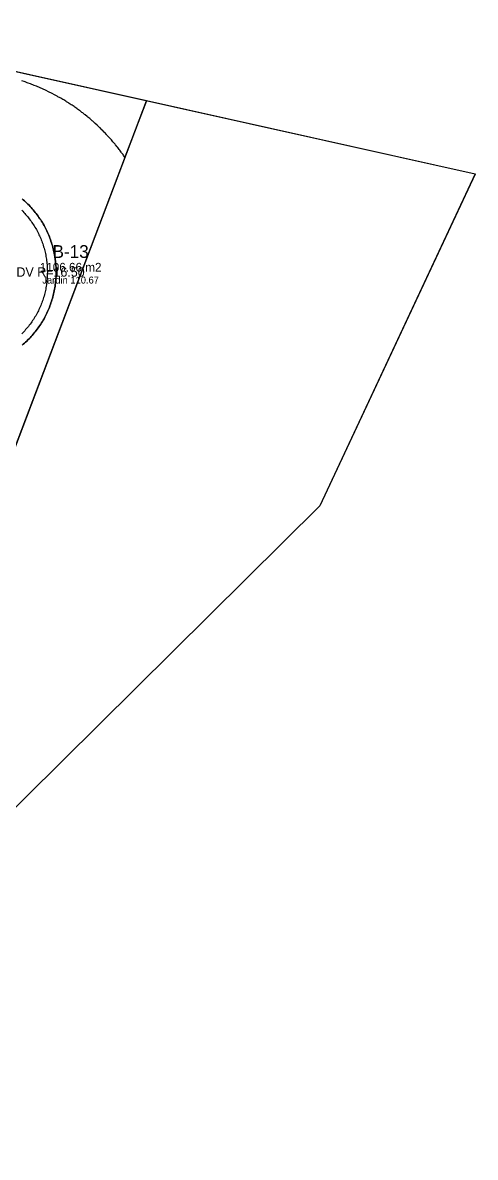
# Model space of a CAD drawing. Header units: metres. Extents: x 357848 to 358234, y 2285108 to 2285465.
# Drawn here: x 358156.3 to 358234, y 2285270.2 to 2285465.1 of the extents above; entities that cross this region are included whole.
import ezdxf
from ezdxf.enums import TextEntityAlignment as Align

# ---------------------------------------------------------------- set-up
doc = ezdxf.new("R2010")
doc.units = ezdxf.units.M
for name, color, linetype in [('ACCESO', 1, 'Continuous'), ('JARDIN-DONACION-10', 3, 'Continuous'), ('LOTES-GRANDES', 6, 'Continuous'), ('PARQUE-LINEAL', 94, 'Continuous'), ('POLIGONO', 5, 'Continuous'), ('TEXTO', 7, 'Continuous'), ('VIAL-ARROYO', 8, 'Continuous'), ('VIAL-DERECHO-VIA', 9, 'Continuous')]:
    doc.layers.add(name, color=color, linetype=linetype)

msp = doc.modelspace()

# ---------------------------------------------------------------- linework, layer by layer
at = {"layer": 'JARDIN-DONACION-10'}
msp.add_lwpolyline([(358147.52, 2285458.46), (358177.57, 2285451.75), (358177.57, 2285451.75), (358177.58, 2285451.75), (358177.58, 2285451.75), (358177.58, 2285451.75), (358177.58, 2285451.75), (358177.58, 2285451.75), (358177.58, 2285451.75), (358177.58, 2285451.75), (358177.58, 2285451.75), (358177.58, 2285451.74), (358177.58, 2285451.74), (358177.58, 2285451.74), (358177.58, 2285451.74), (358177.58, 2285451.74), (358177.58, 2285451.74), (358177.58, 2285451.74), (358177.58, 2285451.74), (358173.9, 2285442.04), (358173.9, 2285442.03), (358173.9, 2285442.03), (358173.9, 2285442.03), (358173.9, 2285442.03), (358173.9, 2285442.03), (358173.9, 2285442.03), (358173.9, 2285442.03), (358173.9, 2285442.03), (358173.9, 2285442.03), (358173.9, 2285442.03), (358173.9, 2285442.03), (358173.9, 2285442.03), (358173.89, 2285442.03), (358173.89, 2285442.03), (358173.89, 2285442.03), (358173.89, 2285442.03), (358173.89, 2285442.03), (358173.89, 2285442.03), (358173.89, 2285442.03), (358173.89, 2285442.03), (358173.89, 2285442.03), (358173.89, 2285442.03), (358173.67, 2285442.35), (358173.67, 2285442.35), (358173.58, 2285442.47), (358173.58, 2285442.47), (358173.33, 2285442.8), (358173.33, 2285442.8), (358173.25, 2285442.92), (358173.25, 2285442.92), (358173, 2285443.26), (358173, 2285443.26), (358172.91, 2285443.37), (358172.91, 2285443.37), (358172.65, 2285443.7), (358172.65, 2285443.7), (358172.56, 2285443.82), (358172.56, 2285443.82), (358172.3, 2285444.14), (358172.3, 2285444.14), (358172.2, 2285444.25), (358172.2, 2285444.25), (358171.94, 2285444.58), (358171.94, 2285444.58), (358171.84, 2285444.69), (358171.84, 2285444.69), (358171.57, 2285445), (358171.57, 2285445), (358171.47, 2285445.11), (358171.47, 2285445.11), (358171.19, 2285445.43), (358171.19, 2285445.43), (358171.09, 2285445.54), (358171.09, 2285445.54), (358170.81, 2285445.84), (358170.81, 2285445.84), (358170.71, 2285445.95), (358170.71, 2285445.95), (358170.42, 2285446.25), (358170.42, 2285446.25), (358170.32, 2285446.36), (358170.32, 2285446.36), (358170.03, 2285446.65), (358170.03, 2285446.65), (358169.92, 2285446.76), (358169.92, 2285446.76), (358169.63, 2285447.05), (358169.63, 2285447.05), (358169.52, 2285447.15), (358169.52, 2285447.15), (358169.22, 2285447.44), (358169.22, 2285447.44), (358169.11, 2285447.54), (358169.11, 2285447.54), (358168.8, 2285447.83), (358168.8, 2285447.83), (358168.69, 2285447.92), (358168.69, 2285447.92), (358168.38, 2285448.2), (358168.38, 2285448.2), (358168.27, 2285448.3), (358168.27, 2285448.3), (358167.96, 2285448.57), (358167.96, 2285448.57), (358167.84, 2285448.67), (358167.84, 2285448.67), (358167.52, 2285448.93), (358167.52, 2285448.93), (358167.41, 2285449.03), (358167.41, 2285449.03), (358167.08, 2285449.29), (358167.08, 2285449.29), (358166.97, 2285449.38), (358166.97, 2285449.38), (358166.64, 2285449.64), (358166.64, 2285449.64), (358166.52, 2285449.73), (358166.52, 2285449.73), (358166.19, 2285449.98), (358166.19, 2285449.98), (358166.07, 2285450.07), (358166.07, 2285450.07), (358165.73, 2285450.31), (358165.73, 2285450.31), (358165.61, 2285450.4), (358165.61, 2285450.4), (358165.27, 2285450.64), (358165.27, 2285450.64), (358165.15, 2285450.72), (358165.15, 2285450.72), (358164.81, 2285450.96), (358164.81, 2285450.96), (358164.68, 2285451.04), (358164.68, 2285451.04), (358164.34, 2285451.27), (358164.34, 2285451.27), (358164.21, 2285451.35), (358164.21, 2285451.35), (358163.86, 2285451.57), (358163.86, 2285451.57), (358163.73, 2285451.65), (358163.73, 2285451.65), (358163.38, 2285451.87), (358163.38, 2285451.87), (358163.25, 2285451.94), (358163.25, 2285451.94), (358162.89, 2285452.15), (358162.89, 2285452.15), (358162.76, 2285452.23), (358162.76, 2285452.23), (358162.4, 2285452.43), (358162.4, 2285452.43), (358162.27, 2285452.5), (358162.27, 2285452.5), (358161.91, 2285452.7), (358161.91, 2285452.7), (358161.78, 2285452.77), (358161.78, 2285452.77), (358161.41, 2285452.97), (358161.41, 2285452.97), (358161.28, 2285453.03), (358161.28, 2285453.03), (358160.9, 2285453.22), (358160.9, 2285453.22), (358160.77, 2285453.29), (358160.77, 2285453.29), (358160.4, 2285453.47), (358160.4, 2285453.47), (358160.26, 2285453.53), (358160.26, 2285453.53), (358159.88, 2285453.71), (358159.88, 2285453.71), (358159.75, 2285453.77), (358159.75, 2285453.77), (358159.37, 2285453.94), (358159.37, 2285453.94), (358159.23, 2285454), (358159.23, 2285454), (358158.85, 2285454.16), (358158.85, 2285454.16), (358158.71, 2285454.22), (358158.71, 2285454.22), (358158.33, 2285454.37), (358158.33, 2285454.37), (358158.19, 2285454.43), (358158.19, 2285454.43), (358157.8, 2285454.58), (358157.8, 2285454.58), (358157.66, 2285454.63), (358157.66, 2285454.63), (358157.27, 2285454.77), (358157.27, 2285454.77), (358157.13, 2285454.82), (358157.13, 2285454.82), (358156.74, 2285454.96), (358156.74, 2285454.96), (358156.6, 2285455.01), (358156.6, 2285455.01), (358156.2, 2285455.14)], dxfattribs=at)
at = {"layer": 'LOTES-GRANDES'}
for points in [[(358147.52, 2285458.46), (358177.59, 2285451.75), (358154.29, 2285390.28)], [(358156.25, 2285409.73), (358156.45, 2285409.9), (358156.45, 2285409.9), (358156.45, 2285409.9), (358156.45, 2285409.9), (358156.45, 2285409.9), (358156.66, 2285410.08), (358156.66, 2285410.08), (358156.66, 2285410.08), (358156.66, 2285410.08), (358156.66, 2285410.08), (358156.85, 2285410.26), (358156.85, 2285410.26), (358156.85, 2285410.26), (358156.85, 2285410.26), (358156.85, 2285410.26), (358157.05, 2285410.45), (358157.05, 2285410.45), (358157.05, 2285410.45), (358157.05, 2285410.45), (358157.05, 2285410.45), (358157.24, 2285410.64), (358157.24, 2285410.64), (358157.24, 2285410.64), (358157.24, 2285410.64), (358157.24, 2285410.64), (358157.43, 2285410.83), (358157.43, 2285410.83), (358157.43, 2285410.83), (358157.43, 2285410.83), (358157.43, 2285410.83), (358157.62, 2285411.03), (358157.62, 2285411.03), (358157.62, 2285411.03), (358157.62, 2285411.03), (358157.62, 2285411.03), (358157.8, 2285411.23), (358157.8, 2285411.23), (358157.8, 2285411.23), (358157.8, 2285411.23), (358157.8, 2285411.23), (358157.98, 2285411.43), (358157.98, 2285411.43), (358157.98, 2285411.43), (358157.98, 2285411.43), (358157.98, 2285411.43), (358158.16, 2285411.63), (358158.16, 2285411.63), (358158.16, 2285411.63), (358158.16, 2285411.63), (358158.16, 2285411.63), (358158.33, 2285411.84), (358158.33, 2285411.84), (358158.33, 2285411.84), (358158.33, 2285411.84), (358158.33, 2285411.84), (358158.5, 2285412.05), (358158.5, 2285412.05), (358158.5, 2285412.05), (358158.5, 2285412.05), (358158.5, 2285412.05), (358158.67, 2285412.26), (358158.67, 2285412.26), (358158.67, 2285412.26), (358158.67, 2285412.26), (358158.67, 2285412.26), (358158.83, 2285412.48), (358158.83, 2285412.48), (358158.83, 2285412.48), (358158.83, 2285412.48), (358158.83, 2285412.48), (358158.99, 2285412.7), (358158.99, 2285412.7), (358158.99, 2285412.7), (358158.99, 2285412.7), (358158.99, 2285412.7), (358159.14, 2285412.92), (358159.14, 2285412.92), (358159.14, 2285412.92), (358159.14, 2285412.92), (358159.14, 2285412.92), (358159.29, 2285413.14), (358159.29, 2285413.14), (358159.29, 2285413.14), (358159.29, 2285413.14), (358159.29, 2285413.14), (358159.44, 2285413.37), (358159.44, 2285413.37), (358159.44, 2285413.37), (358159.44, 2285413.37), (358159.44, 2285413.37), (358159.59, 2285413.59), (358159.59, 2285413.59), (358159.59, 2285413.59), (358159.59, 2285413.59), (358159.59, 2285413.59), (358159.73, 2285413.82), (358159.73, 2285413.82), (358159.73, 2285413.82), (358159.73, 2285413.82), (358159.73, 2285413.82), (358159.86, 2285414.06), (358159.86, 2285414.06), (358159.86, 2285414.06), (358159.86, 2285414.06), (358159.86, 2285414.06), (358160, 2285414.29), (358160, 2285414.29), (358160, 2285414.29), (358160, 2285414.29), (358160, 2285414.29), (358160.13, 2285414.53), (358160.13, 2285414.53), (358160.13, 2285414.53), (358160.13, 2285414.53), (358160.13, 2285414.53), (358160.25, 2285414.77), (358160.25, 2285414.77), (358160.25, 2285414.77), (358160.25, 2285414.77), (358160.25, 2285414.77), (358160.37, 2285415.01), (358160.37, 2285415.01), (358160.37, 2285415.01), (358160.37, 2285415.01), (358160.37, 2285415.01), (358160.49, 2285415.25), (358160.49, 2285415.25), (358160.49, 2285415.25), (358160.49, 2285415.25), (358160.49, 2285415.25), (358160.6, 2285415.5), (358160.6, 2285415.5), (358160.6, 2285415.5), (358160.6, 2285415.5), (358160.6, 2285415.5), (358160.71, 2285415.74), (358160.71, 2285415.74), (358160.71, 2285415.74), (358160.71, 2285415.74), (358160.71, 2285415.74), (358160.82, 2285415.99), (358160.82, 2285415.99), (358160.82, 2285415.99), (358160.82, 2285415.99), (358160.82, 2285415.99), (358160.92, 2285416.24), (358160.92, 2285416.24), (358160.92, 2285416.24), (358160.92, 2285416.24), (358160.92, 2285416.24), (358161.02, 2285416.5), (358161.02, 2285416.5), (358161.02, 2285416.5), (358161.02, 2285416.5), (358161.02, 2285416.5), (358161.11, 2285416.75), (358161.11, 2285416.75), (358161.11, 2285416.75), (358161.11, 2285416.75), (358161.11, 2285416.75), (358161.2, 2285417), (358161.2, 2285417), (358161.2, 2285417), (358161.2, 2285417), (358161.2, 2285417), (358161.28, 2285417.26), (358161.28, 2285417.26), (358161.28, 2285417.26), (358161.28, 2285417.26), (358161.28, 2285417.26), (358161.37, 2285417.52), (358161.37, 2285417.52), (358161.37, 2285417.52), (358161.37, 2285417.52), (358161.37, 2285417.52), (358161.44, 2285417.78), (358161.44, 2285417.78), (358161.44, 2285417.78), (358161.44, 2285417.78), (358161.44, 2285417.78), (358161.51, 2285418.04), (358161.51, 2285418.04), (358161.51, 2285418.04), (358161.51, 2285418.04), (358161.51, 2285418.04), (358161.58, 2285418.3), (358161.58, 2285418.3), (358161.58, 2285418.3), (358161.58, 2285418.3), (358161.58, 2285418.3), (358161.64, 2285418.56), (358161.64, 2285418.56), (358161.64, 2285418.56), (358161.64, 2285418.56), (358161.64, 2285418.56), (358161.7, 2285418.82), (358161.7, 2285418.82), (358161.7, 2285418.82), (358161.7, 2285418.82), (358161.7, 2285418.82), (358161.76, 2285419.09), (358161.76, 2285419.09), (358161.76, 2285419.09), (358161.76, 2285419.09), (358161.76, 2285419.09), (358161.81, 2285419.35), (358161.81, 2285419.35), (358161.81, 2285419.35), (358161.81, 2285419.35), (358161.81, 2285419.35), (358161.86, 2285419.62), (358161.86, 2285419.62), (358161.86, 2285419.62), (358161.86, 2285419.62), (358161.86, 2285419.62), (358161.9, 2285419.89), (358161.9, 2285419.89), (358161.9, 2285419.89), (358161.9, 2285419.89), (358161.9, 2285419.89), (358161.93, 2285420.15), (358161.93, 2285420.15), (358161.93, 2285420.15), (358161.93, 2285420.15), (358161.93, 2285420.15), (358161.97, 2285420.42), (358161.97, 2285420.42), (358161.97, 2285420.42), (358161.97, 2285420.42), (358161.97, 2285420.42), (358162, 2285420.69), (358162, 2285420.69), (358162, 2285420.69), (358162, 2285420.69), (358162, 2285420.69), (358162.02, 2285420.96), (358162.02, 2285420.96), (358162.02, 2285420.96), (358162.02, 2285420.96), (358162.02, 2285420.96), (358162.04, 2285421.23), (358162.04, 2285421.23), (358162.04, 2285421.23), (358162.04, 2285421.23), (358162.04, 2285421.23), (358162.06, 2285421.5), (358162.06, 2285421.5), (358162.06, 2285421.5), (358162.06, 2285421.5), (358162.06, 2285421.5), (358162.07, 2285421.77), (358162.07, 2285421.77), (358162.07, 2285421.77), (358162.07, 2285421.77), (358162.07, 2285421.77), (358162.07, 2285422.04), (358162.07, 2285422.04), (358162.07, 2285422.04), (358162.07, 2285422.04), (358162.07, 2285422.04), (358162.08, 2285422.31), (358162.08, 2285422.31), (358162.08, 2285422.31), (358162.08, 2285422.31), (358162.08, 2285422.31), (358162.07, 2285422.58), (358162.07, 2285422.58), (358162.07, 2285422.58), (358162.07, 2285422.58), (358162.07, 2285422.58), (358162.07, 2285422.85), (358162.07, 2285422.85), (358162.07, 2285422.85), (358162.07, 2285422.85), (358162.07, 2285422.85), (358162.06, 2285423.12), (358162.06, 2285423.12), (358162.06, 2285423.12), (358162.06, 2285423.12), (358162.06, 2285423.12), (358162.04, 2285423.39), (358162.04, 2285423.39), (358162.04, 2285423.39), (358162.04, 2285423.39), (358162.04, 2285423.39), (358162.02, 2285423.66), (358162.02, 2285423.66), (358162.02, 2285423.66), (358162.02, 2285423.66), (358162.02, 2285423.66), (358162, 2285423.92), (358162, 2285423.92), (358162, 2285423.92), (358162, 2285423.92), (358162, 2285423.92), (358161.97, 2285424.19), (358161.97, 2285424.19), (358161.97, 2285424.19), (358161.97, 2285424.19), (358161.97, 2285424.19), (358161.93, 2285424.46), (358161.93, 2285424.46), (358161.93, 2285424.46), (358161.93, 2285424.46), (358161.93, 2285424.46), (358161.9, 2285424.73), (358161.9, 2285424.73), (358161.9, 2285424.73), (358161.9, 2285424.73), (358161.9, 2285424.73), (358161.86, 2285425), (358161.86, 2285425), (358161.86, 2285425), (358161.86, 2285425), (358161.86, 2285425), (358161.81, 2285425.26), (358161.81, 2285425.26), (358161.81, 2285425.26), (358161.81, 2285425.26), (358161.81, 2285425.26), (358161.76, 2285425.53), (358161.76, 2285425.53), (358161.76, 2285425.53), (358161.76, 2285425.53), (358161.76, 2285425.53), (358161.7, 2285425.79), (358161.7, 2285425.79), (358161.7, 2285425.79), (358161.7, 2285425.79), (358161.7, 2285425.79), (358161.64, 2285426.05), (358161.64, 2285426.05), (358161.64, 2285426.05), (358161.64, 2285426.05), (358161.64, 2285426.05), (358161.58, 2285426.32), (358161.58, 2285426.32), (358161.58, 2285426.32), (358161.58, 2285426.32), (358161.58, 2285426.32), (358161.51, 2285426.58), (358161.51, 2285426.58), (358161.51, 2285426.58), (358161.51, 2285426.58), (358161.51, 2285426.58), (358161.44, 2285426.84), (358161.44, 2285426.84), (358161.44, 2285426.84), (358161.44, 2285426.84), (358161.44, 2285426.84), (358161.37, 2285427.1), (358161.37, 2285427.1), (358161.37, 2285427.1), (358161.37, 2285427.1), (358161.37, 2285427.1), (358161.28, 2285427.35), (358161.28, 2285427.35), (358161.28, 2285427.35), (358161.28, 2285427.35), (358161.28, 2285427.35), (358161.2, 2285427.61), (358161.2, 2285427.61), (358161.2, 2285427.61), (358161.2, 2285427.61), (358161.2, 2285427.61), (358161.11, 2285427.87), (358161.11, 2285427.87), (358161.11, 2285427.87), (358161.11, 2285427.87), (358161.11, 2285427.87), (358161.02, 2285428.12), (358161.02, 2285428.12), (358161.02, 2285428.12), (358161.02, 2285428.12), (358161.02, 2285428.12), (358160.92, 2285428.37), (358160.92, 2285428.37), (358160.92, 2285428.37), (358160.92, 2285428.37), (358160.92, 2285428.37), (358160.82, 2285428.62), (358160.82, 2285428.62), (358160.82, 2285428.62), (358160.82, 2285428.62), (358160.82, 2285428.62), (358160.71, 2285428.87), (358160.71, 2285428.87), (358160.71, 2285428.87), (358160.71, 2285428.87), (358160.71, 2285428.87), (358160.6, 2285429.12), (358160.6, 2285429.12), (358160.6, 2285429.12), (358160.6, 2285429.12), (358160.6, 2285429.12), (358160.49, 2285429.36), (358160.49, 2285429.36), (358160.49, 2285429.36), (358160.49, 2285429.36), (358160.49, 2285429.36), (358160.37, 2285429.61), (358160.37, 2285429.61), (358160.37, 2285429.61), (358160.37, 2285429.61), (358160.37, 2285429.61), (358160.25, 2285429.85), (358160.25, 2285429.85), (358160.25, 2285429.85), (358160.25, 2285429.85), (358160.25, 2285429.85), (358160.13, 2285430.09), (358160.13, 2285430.09), (358160.13, 2285430.09), (358160.13, 2285430.09), (358160.13, 2285430.09), (358160, 2285430.32), (358160, 2285430.32), (358160, 2285430.32), (358160, 2285430.32), (358160, 2285430.32), (358159.86, 2285430.56), (358159.86, 2285430.56), (358159.86, 2285430.56), (358159.86, 2285430.56), (358159.86, 2285430.56), (358159.73, 2285430.79), (358159.73, 2285430.79), (358159.73, 2285430.79), (358159.73, 2285430.79), (358159.73, 2285430.79), (358159.59, 2285431.02), (358159.59, 2285431.02), (358159.59, 2285431.02), (358159.59, 2285431.02), (358159.59, 2285431.02), (358159.44, 2285431.25), (358159.44, 2285431.25), (358159.44, 2285431.25), (358159.44, 2285431.25), (358159.44, 2285431.25), (358159.29, 2285431.47), (358159.29, 2285431.47), (358159.29, 2285431.47), (358159.29, 2285431.47), (358159.29, 2285431.47), (358159.14, 2285431.7), (358159.14, 2285431.7), (358159.14, 2285431.7), (358159.14, 2285431.7), (358159.14, 2285431.7), (358158.99, 2285431.92), (358158.99, 2285431.92), (358158.99, 2285431.92), (358158.99, 2285431.92), (358158.99, 2285431.92), (358158.83, 2285432.14), (358158.83, 2285432.14), (358158.83, 2285432.14), (358158.83, 2285432.14), (358158.83, 2285432.14), (358158.67, 2285432.35), (358158.67, 2285432.35), (358158.67, 2285432.35), (358158.67, 2285432.35), (358158.67, 2285432.35), (358158.5, 2285432.56), (358158.5, 2285432.56), (358158.5, 2285432.56), (358158.5, 2285432.56), (358158.5, 2285432.56), (358158.33, 2285432.77), (358158.33, 2285432.77), (358158.33, 2285432.77), (358158.33, 2285432.77), (358158.33, 2285432.77), (358158.16, 2285432.98), (358158.16, 2285432.98), (358158.16, 2285432.98), (358158.16, 2285432.98), (358158.16, 2285432.98), (358157.98, 2285433.19), (358157.98, 2285433.19), (358157.98, 2285433.19), (358157.98, 2285433.19), (358157.98, 2285433.19), (358157.8, 2285433.39), (358157.8, 2285433.39), (358157.8, 2285433.39), (358157.8, 2285433.39), (358157.8, 2285433.39), (358157.62, 2285433.59), (358157.62, 2285433.59), (358157.62, 2285433.59), (358157.62, 2285433.59), (358157.62, 2285433.59), (358157.43, 2285433.78), (358157.43, 2285433.78), (358157.43, 2285433.78), (358157.43, 2285433.78), (358157.43, 2285433.78), (358157.24, 2285433.97), (358157.24, 2285433.97), (358157.24, 2285433.97), (358157.24, 2285433.97), (358157.24, 2285433.97), (358157.05, 2285434.16), (358157.05, 2285434.16), (358157.05, 2285434.16), (358157.05, 2285434.16), (358157.05, 2285434.16), (358156.85, 2285434.35), (358156.85, 2285434.35), (358156.85, 2285434.35), (358156.85, 2285434.35), (358156.85, 2285434.35), (358156.66, 2285434.53), (358156.66, 2285434.53), (358156.66, 2285434.53), (358156.66, 2285434.53), (358156.66, 2285434.53), (358156.45, 2285434.71), (358156.45, 2285434.71), (358156.45, 2285434.71), (358156.45, 2285434.71), (358156.45, 2285434.71), (358156.25, 2285434.89)]]:
    msp.add_lwpolyline(points, dxfattribs=at)
at = {"layer": 'PARQUE-LINEAL'}
msp.add_lwpolyline([(358154.29, 2285390.28), (358177.58, 2285451.74), (358177.58, 2285451.74), (358177.58, 2285451.74), (358177.58, 2285451.74), (358177.58, 2285451.74), (358177.58, 2285451.74), (358177.58, 2285451.74), (358177.58, 2285451.74), (358177.58, 2285451.74), (358177.58, 2285451.74), (358177.59, 2285451.74), (358177.59, 2285451.75), (358177.59, 2285451.75), (358177.59, 2285451.75), (358177.59, 2285451.75), (358177.59, 2285451.75), (358177.59, 2285451.75), (358177.59, 2285451.75), (358177.59, 2285451.75), (358234.02, 2285439.15), (358234.02, 2285439.15), (358234.02, 2285439.15), (358234.03, 2285439.15), (358234.03, 2285439.15), (358234.03, 2285439.15), (358234.03, 2285439.15), (358234.03, 2285439.15), (358234.03, 2285439.15), (358234.03, 2285439.15), (358234.03, 2285439.15), (358234.03, 2285439.15), (358234.03, 2285439.15), (358234.03, 2285439.15), (358234.03, 2285439.15), (358234.03, 2285439.15), (358234.03, 2285439.15), (358234.03, 2285439.14), (358234.03, 2285439.14), (358234.03, 2285439.14), (358234.03, 2285439.14), (358234.03, 2285439.14), (358234.03, 2285439.14), (358234.03, 2285439.14), (358234.03, 2285439.14), (358207.33, 2285382.17), (358207.33, 2285382.17), (358207.33, 2285382.17), (358207.33, 2285382.17), (358207.33, 2285382.17), (358207.33, 2285382.17), (358207.33, 2285382.17), (358207.33, 2285382.17), (358207.33, 2285382.17), (358207.33, 2285382.17), (358207.33, 2285382.17), (358137.84, 2285313.27)], dxfattribs=at)
at = {"layer": 'POLIGONO'}
msp.add_lwpolyline([(358047, 2285277.87), (358117.57, 2285465.14), (358234.04, 2285439.15), (358207.33, 2285382.17), (358137.84, 2285313.27), (358090.15, 2285273.1), (358086.58, 2285270.95), (358082.52, 2285270.24), (358079.54, 2285270.6), (358047, 2285277.87)], close=True, dxfattribs=at)
at = {"layer": 'VIAL-ARROYO'}
msp.add_lwpolyline([(358156.18, 2285432.91), (358156.35, 2285432.74), (358156.35, 2285432.74), (358156.52, 2285432.56), (358156.52, 2285432.56), (358156.69, 2285432.38), (358156.69, 2285432.38), (358156.85, 2285432.2), (358156.85, 2285432.2), (358157.01, 2285432.01), (358157.01, 2285432.01), (358157.17, 2285431.82), (358157.17, 2285431.82), (358157.32, 2285431.63), (358157.32, 2285431.63), (358157.48, 2285431.44), (358157.48, 2285431.44), (358157.62, 2285431.24), (358157.62, 2285431.24), (358157.77, 2285431.04), (358157.77, 2285431.04), (358157.91, 2285430.84), (358157.91, 2285430.84), (358158.05, 2285430.64), (358158.05, 2285430.64), (358158.18, 2285430.44), (358158.18, 2285430.44), (358158.31, 2285430.23), (358158.31, 2285430.23), (358158.44, 2285430.02), (358158.44, 2285430.02), (358158.57, 2285429.81), (358158.57, 2285429.81), (358158.69, 2285429.59), (358158.69, 2285429.59), (358158.8, 2285429.38), (358158.8, 2285429.38), (358158.92, 2285429.16), (358158.92, 2285429.16), (358159.03, 2285428.94), (358159.03, 2285428.94), (358159.14, 2285428.72), (358159.14, 2285428.72), (358159.24, 2285428.5), (358159.24, 2285428.5), (358159.34, 2285428.27), (358159.34, 2285428.27), (358159.43, 2285428.05), (358159.43, 2285428.05), (358159.53, 2285427.82), (358159.53, 2285427.82), (358159.61, 2285427.59), (358159.61, 2285427.59), (358159.7, 2285427.36), (358159.7, 2285427.36), (358159.78, 2285427.13), (358159.78, 2285427.13), (358159.86, 2285426.9), (358159.86, 2285426.9), (358159.93, 2285426.66), (358159.93, 2285426.66), (358160, 2285426.43), (358160, 2285426.43), (358160.06, 2285426.19), (358160.06, 2285426.19), (358160.13, 2285425.95), (358160.13, 2285425.95), (358160.18, 2285425.71), (358160.18, 2285425.71), (358160.24, 2285425.47), (358160.24, 2285425.47), (358160.29, 2285425.23), (358160.29, 2285425.23), (358160.33, 2285424.99), (358160.33, 2285424.99), (358160.38, 2285424.75), (358160.38, 2285424.75), (358160.41, 2285424.51), (358160.41, 2285424.51), (358160.45, 2285424.27), (358160.45, 2285424.27), (358160.48, 2285424.02), (358160.48, 2285424.02), (358160.5, 2285423.78), (358160.5, 2285423.78), (358160.53, 2285423.53), (358160.53, 2285423.53), (358160.54, 2285423.29), (358160.54, 2285423.29), (358160.56, 2285423.04), (358160.56, 2285423.04), (358160.57, 2285422.8), (358160.57, 2285422.8), (358160.57, 2285422.55), (358160.57, 2285422.55), (358160.58, 2285422.31), (358160.58, 2285422.31), (358160.57, 2285422.06), (358160.57, 2285422.06), (358160.57, 2285421.82), (358160.57, 2285421.82), (358160.56, 2285421.57), (358160.56, 2285421.57), (358160.54, 2285421.33), (358160.54, 2285421.33), (358160.53, 2285421.08), (358160.53, 2285421.08), (358160.5, 2285420.84), (358160.5, 2285420.84), (358160.48, 2285420.59), (358160.48, 2285420.59), (358160.45, 2285420.35), (358160.45, 2285420.35), (358160.41, 2285420.11), (358160.41, 2285420.11), (358160.38, 2285419.86), (358160.38, 2285419.86), (358160.33, 2285419.62), (358160.33, 2285419.62), (358160.29, 2285419.38), (358160.29, 2285419.38), (358160.24, 2285419.14), (358160.24, 2285419.14), (358160.18, 2285418.9), (358160.18, 2285418.9), (358160.13, 2285418.66), (358160.13, 2285418.66), (358160.06, 2285418.43), (358160.06, 2285418.43), (358160, 2285418.19), (358160, 2285418.19), (358159.93, 2285417.95), (358159.93, 2285417.95), (358159.86, 2285417.72), (358159.86, 2285417.72), (358159.78, 2285417.49), (358159.78, 2285417.49), (358159.7, 2285417.25), (358159.7, 2285417.25), (358159.61, 2285417.02), (358159.61, 2285417.02), (358159.53, 2285416.79), (358159.53, 2285416.79), (358159.43, 2285416.57), (358159.43, 2285416.57), (358159.34, 2285416.34), (358159.34, 2285416.34), (358159.24, 2285416.12), (358159.24, 2285416.12), (358159.14, 2285415.89), (358159.14, 2285415.89), (358159.03, 2285415.67), (358159.03, 2285415.67), (358158.92, 2285415.45), (358158.92, 2285415.45), (358158.8, 2285415.24), (358158.8, 2285415.24), (358158.69, 2285415.02), (358158.69, 2285415.02), (358158.57, 2285414.81), (358158.57, 2285414.81), (358158.44, 2285414.6), (358158.44, 2285414.6), (358158.31, 2285414.39), (358158.31, 2285414.39), (358158.18, 2285414.18), (358158.18, 2285414.18), (358158.05, 2285413.97), (358158.05, 2285413.97), (358157.91, 2285413.77), (358157.91, 2285413.77), (358157.77, 2285413.57), (358157.77, 2285413.57), (358157.62, 2285413.37), (358157.62, 2285413.37), (358157.48, 2285413.18), (358157.48, 2285413.18), (358157.33, 2285412.98), (358157.32, 2285412.98), (358157.17, 2285412.79), (358157.17, 2285412.79), (358157.01, 2285412.6), (358157.01, 2285412.6), (358156.85, 2285412.42), (358156.85, 2285412.42), (358156.69, 2285412.23), (358156.69, 2285412.23), (358156.52, 2285412.05), (358156.52, 2285412.05), (358156.35, 2285411.88), (358156.35, 2285411.88), (358156.18, 2285411.7)], dxfattribs=at)
at = {"layer": 'VIAL-DERECHO-VIA'}
msp.add_lwpolyline([(358156.25, 2285434.89), (358156.45, 2285434.71), (358156.45, 2285434.71), (358156.66, 2285434.53), (358156.66, 2285434.53), (358156.85, 2285434.35), (358156.85, 2285434.35), (358157.05, 2285434.16), (358157.05, 2285434.16), (358157.24, 2285433.97), (358157.24, 2285433.97), (358157.43, 2285433.78), (358157.43, 2285433.78), (358157.62, 2285433.59), (358157.62, 2285433.59), (358157.8, 2285433.39), (358157.8, 2285433.39), (358157.98, 2285433.19), (358157.98, 2285433.19), (358158.16, 2285432.98), (358158.16, 2285432.98), (358158.33, 2285432.77), (358158.33, 2285432.77), (358158.5, 2285432.56), (358158.5, 2285432.56), (358158.67, 2285432.35), (358158.67, 2285432.35), (358158.83, 2285432.14), (358158.83, 2285432.14), (358158.99, 2285431.92), (358158.99, 2285431.92), (358159.14, 2285431.7), (358159.14, 2285431.7), (358159.29, 2285431.47), (358159.29, 2285431.47), (358159.44, 2285431.25), (358159.44, 2285431.25), (358159.59, 2285431.02), (358159.59, 2285431.02), (358159.73, 2285430.79), (358159.73, 2285430.79), (358159.86, 2285430.56), (358159.86, 2285430.56), (358160, 2285430.32), (358160, 2285430.32), (358160.13, 2285430.09), (358160.13, 2285430.09), (358160.25, 2285429.85), (358160.25, 2285429.85), (358160.37, 2285429.61), (358160.37, 2285429.61), (358160.49, 2285429.36), (358160.49, 2285429.36), (358160.6, 2285429.12), (358160.6, 2285429.12), (358160.71, 2285428.87), (358160.71, 2285428.87), (358160.82, 2285428.62), (358160.82, 2285428.62), (358160.92, 2285428.37), (358160.92, 2285428.37), (358161.02, 2285428.12), (358161.02, 2285428.12), (358161.11, 2285427.87), (358161.11, 2285427.87), (358161.2, 2285427.61), (358161.2, 2285427.61), (358161.28, 2285427.35), (358161.28, 2285427.35), (358161.37, 2285427.1), (358161.37, 2285427.1), (358161.44, 2285426.84), (358161.44, 2285426.84), (358161.51, 2285426.58), (358161.51, 2285426.58), (358161.58, 2285426.32), (358161.58, 2285426.32), (358161.64, 2285426.05), (358161.64, 2285426.05), (358161.7, 2285425.79), (358161.7, 2285425.79), (358161.76, 2285425.53), (358161.76, 2285425.53), (358161.81, 2285425.26), (358161.81, 2285425.26), (358161.86, 2285425), (358161.86, 2285425), (358161.9, 2285424.73), (358161.9, 2285424.73), (358161.93, 2285424.46), (358161.93, 2285424.46), (358161.97, 2285424.19), (358161.97, 2285424.19), (358162, 2285423.92), (358162, 2285423.92), (358162.02, 2285423.66), (358162.02, 2285423.66), (358162.04, 2285423.39), (358162.04, 2285423.39), (358162.06, 2285423.12), (358162.06, 2285423.12), (358162.07, 2285422.85), (358162.07, 2285422.85), (358162.07, 2285422.58), (358162.07, 2285422.58), (358162.08, 2285422.31), (358162.08, 2285422.31), (358162.07, 2285422.04), (358162.07, 2285422.04), (358162.07, 2285421.77), (358162.07, 2285421.77), (358162.06, 2285421.5), (358162.06, 2285421.5), (358162.04, 2285421.23), (358162.04, 2285421.23), (358162.02, 2285420.96), (358162.02, 2285420.96), (358162, 2285420.69), (358162, 2285420.69), (358161.97, 2285420.42), (358161.97, 2285420.42), (358161.93, 2285420.15), (358161.93, 2285420.15), (358161.9, 2285419.89), (358161.9, 2285419.89), (358161.86, 2285419.62), (358161.86, 2285419.62), (358161.81, 2285419.35), (358161.81, 2285419.35), (358161.76, 2285419.09), (358161.76, 2285419.09), (358161.7, 2285418.82), (358161.7, 2285418.82), (358161.64, 2285418.56), (358161.64, 2285418.56), (358161.58, 2285418.3), (358161.58, 2285418.3), (358161.51, 2285418.04), (358161.51, 2285418.04), (358161.44, 2285417.78), (358161.44, 2285417.78), (358161.37, 2285417.52), (358161.37, 2285417.52), (358161.28, 2285417.26), (358161.28, 2285417.26), (358161.2, 2285417), (358161.2, 2285417), (358161.11, 2285416.75), (358161.11, 2285416.75), (358161.02, 2285416.5), (358161.02, 2285416.5), (358160.92, 2285416.24), (358160.92, 2285416.24), (358160.82, 2285415.99), (358160.82, 2285415.99), (358160.71, 2285415.74), (358160.71, 2285415.74), (358160.6, 2285415.5), (358160.6, 2285415.5), (358160.49, 2285415.25), (358160.49, 2285415.25), (358160.37, 2285415.01), (358160.37, 2285415.01), (358160.25, 2285414.77), (358160.25, 2285414.77), (358160.13, 2285414.53), (358160.13, 2285414.53), (358160, 2285414.29), (358160, 2285414.29), (358159.86, 2285414.06), (358159.86, 2285414.06), (358159.73, 2285413.82), (358159.73, 2285413.82), (358159.59, 2285413.59), (358159.59, 2285413.59), (358159.44, 2285413.37), (358159.44, 2285413.37), (358159.29, 2285413.14), (358159.29, 2285413.14), (358159.14, 2285412.92), (358159.14, 2285412.92), (358158.99, 2285412.7), (358158.99, 2285412.7), (358158.83, 2285412.48), (358158.83, 2285412.48), (358158.67, 2285412.26), (358158.67, 2285412.26), (358158.5, 2285412.05), (358158.5, 2285412.05), (358158.33, 2285411.84), (358158.33, 2285411.84), (358158.16, 2285411.63), (358158.16, 2285411.63), (358157.98, 2285411.43), (358157.98, 2285411.43), (358157.8, 2285411.23), (358157.8, 2285411.23), (358157.62, 2285411.03), (358157.62, 2285411.03), (358157.43, 2285410.83), (358157.43, 2285410.83), (358157.24, 2285410.64), (358157.24, 2285410.64), (358157.05, 2285410.45), (358157.05, 2285410.45), (358156.85, 2285410.26), (358156.85, 2285410.26), (358156.66, 2285410.08), (358156.66, 2285410.08), (358156.45, 2285409.9), (358156.45, 2285409.9), (358156.25, 2285409.73)], dxfattribs=at)

# ---------------------------------------------------------------- texts
at = {"layer": 'ACCESO'}
msp.add_text('RETORNO ARROYO R=15.00 / DV R=16.50', height=1.6, dxfattribs=at).set_placement((358145.58, 2285422.31), align=Align.MIDDLE_CENTER)
at = {"layer": 'TEXTO'}
for s, height, p in [('B-13', 2.2, (358164.57, 2285425.83)), ('1106.66 m2', 1.5, (358164.57, 2285423.13)), ('Jardin 110.67', 1.2, (358164.57, 2285420.93))]:
    msp.add_text(s, height=height, dxfattribs=at).set_placement(p, align=Align.MIDDLE_CENTER)

doc.saveas('drawing.dxf')
